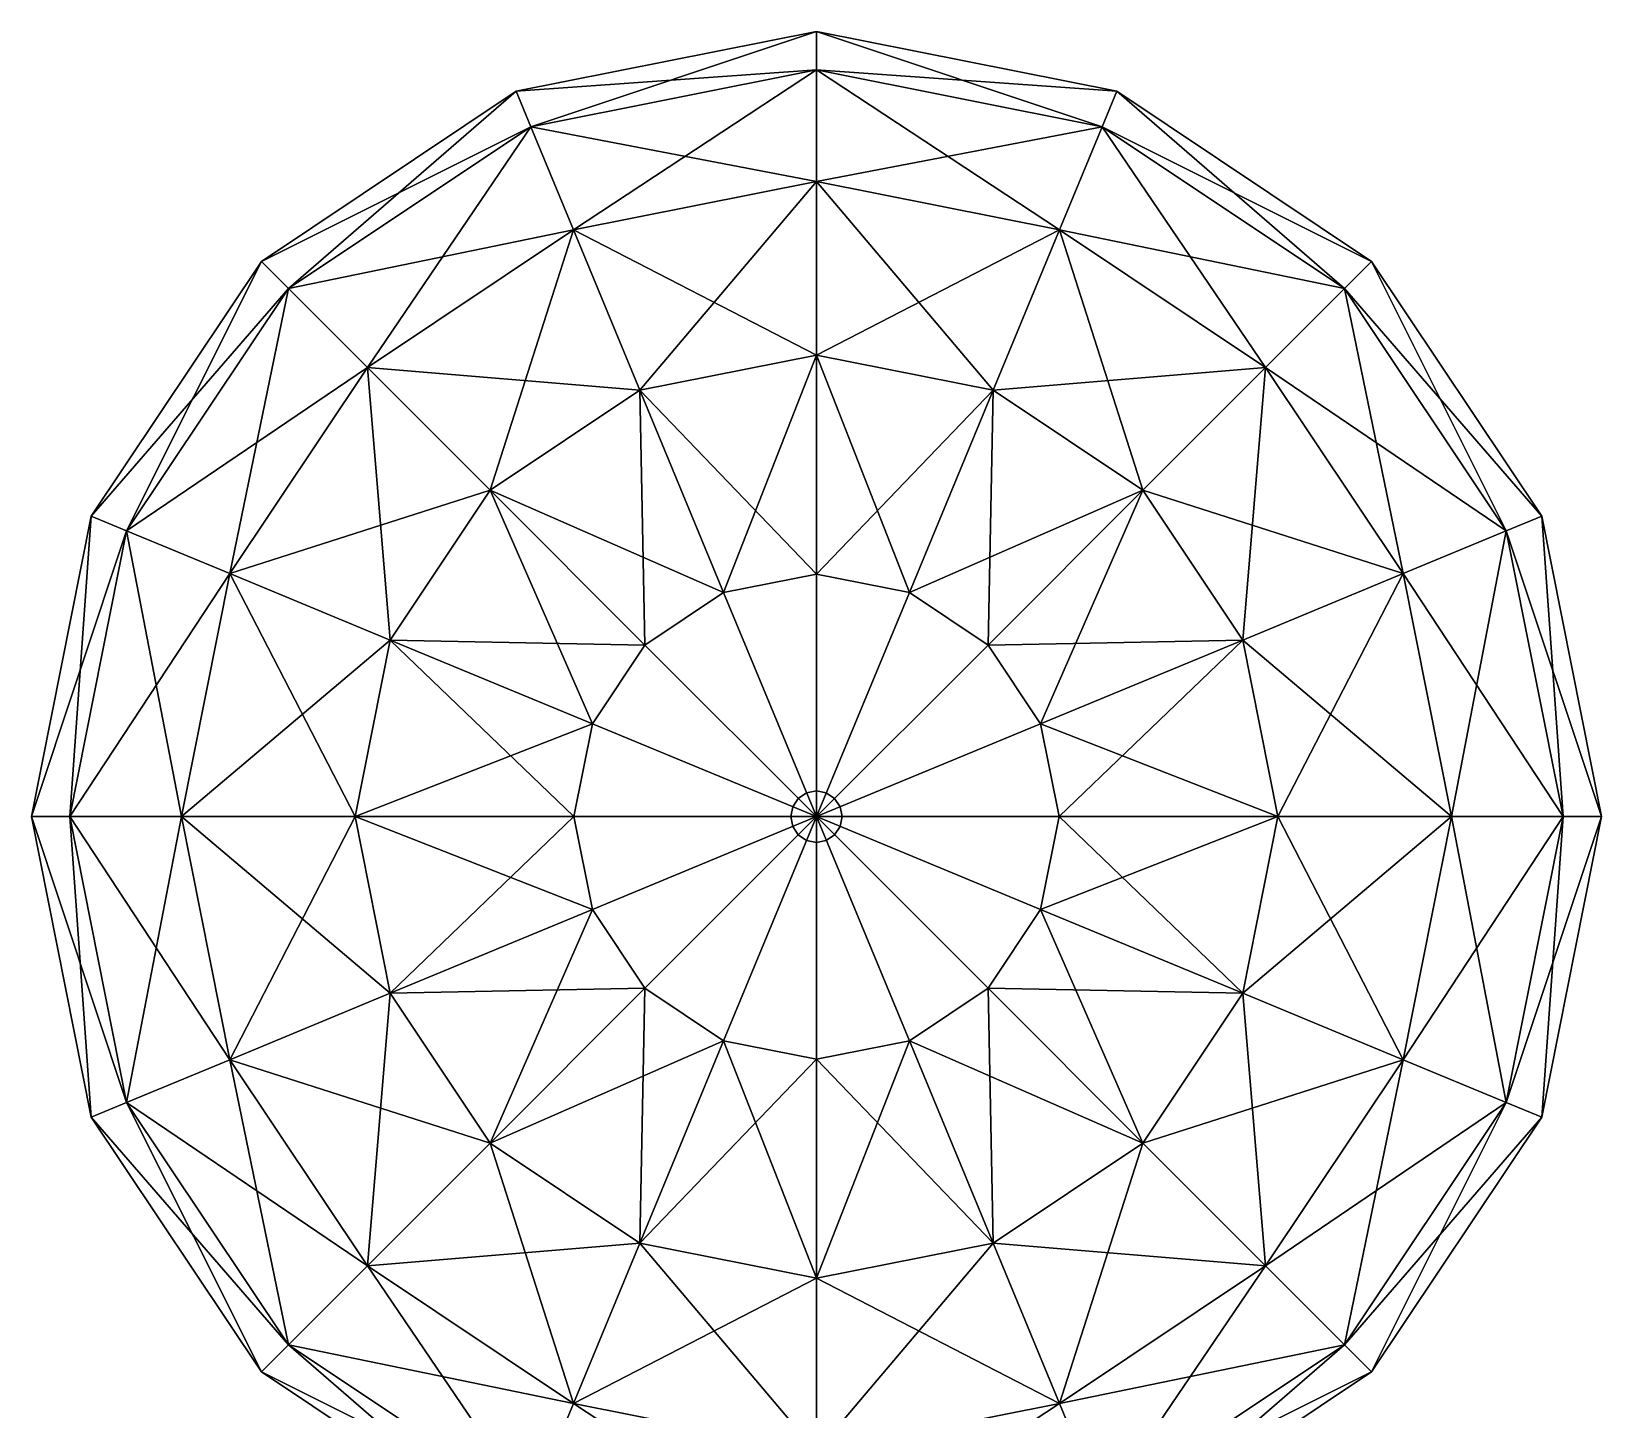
# Model space of a CAD drawing. Header units: metres. Extents: x -32.6 to 43.8, y -33.1 to 27.7.
# Drawn here: x -25.83 to -14.83, y 0.76 to 10.42 of the extents above; entities that cross this region are included whole.
import ezdxf

# ---------------------------------------------------------------- set-up
doc = ezdxf.new("R2010")
doc.units = ezdxf.units.M
doc.layers.add('KMENY', color=2, linetype='CONTINUOUS')
doc.layers.add('STROMY_ZAMERENE', color=4, linetype='CONTINUOUS')

msp = doc.modelspace()

# ---------------------------------------------------------------- linework, layer by layer
at = {"layer": 'KMENY'}
for points in [[(-20.4014, 5.0825), (-20.4598, 5.0435), (-20.4598, 5.0435, 3.79)], [(-20.4014, 5.0825), (-20.4598, 5.0435, 3.79), (-20.4014, 5.0825, 3.79)], [(-20.3325, 5.0962), (-20.4014, 5.0825), (-20.4014, 5.0825, 3.79)], [(-20.3325, 5.0962), (-20.4014, 5.0825, 3.79), (-20.3325, 5.0962, 3.79)], [(-20.2637, 5.0825), (-20.3325, 5.0962), (-20.3325, 5.0962, 3.79)], [(-20.2637, 5.0825), (-20.3325, 5.0962, 3.79), (-20.2637, 5.0825, 3.79)], [(-20.2053, 5.0435), (-20.2637, 5.0825), (-20.2637, 5.0825, 3.79)], [(-20.2053, 5.0435), (-20.2637, 5.0825, 3.79), (-20.2053, 5.0435, 3.79)], [(-20.4988, 4.9851), (-20.5125, 4.9162), (-20.5125, 4.9162, 3.79)], [(-20.4988, 4.9851), (-20.5125, 4.9162, 3.79), (-20.4988, 4.9851, 3.79)], [(-20.4598, 5.0435), (-20.4988, 4.9851), (-20.4988, 4.9851, 3.79)], [(-20.4598, 5.0435), (-20.4988, 4.9851, 3.79), (-20.4598, 5.0435, 3.79)], [(-20.1662, 4.9851), (-20.2053, 5.0435), (-20.2053, 5.0435, 3.79)], [(-20.1662, 4.9851), (-20.2053, 5.0435, 3.79), (-20.1662, 4.9851, 3.79)], [(-20.1525, 4.9162), (-20.1662, 4.9851), (-20.1662, 4.9851, 3.79)], [(-20.1525, 4.9162), (-20.1662, 4.9851, 3.79), (-20.1525, 4.9162, 3.79)], [(-20.5125, 4.9162), (-20.4988, 4.8473), (-20.4988, 4.8473, 3.79)], [(-20.5125, 4.9162), (-20.4988, 4.8473, 3.79), (-20.5125, 4.9162, 3.79)], [(-20.4988, 4.8473), (-20.4598, 4.7889), (-20.4598, 4.7889, 3.79)], [(-20.4988, 4.8473), (-20.4598, 4.7889, 3.79), (-20.4988, 4.8473, 3.79)], [(-20.2053, 4.7889), (-20.1662, 4.8473), (-20.1662, 4.8473, 3.79)], [(-20.2053, 4.7889), (-20.1662, 4.8473, 3.79), (-20.2053, 4.7889, 3.79)], [(-20.1662, 4.8473), (-20.1525, 4.9162), (-20.1525, 4.9162, 3.79)], [(-20.1662, 4.8473), (-20.1525, 4.9162, 3.79), (-20.1662, 4.8473, 3.79)], [(-20.4598, 4.7889), (-20.4014, 4.7499), (-20.4014, 4.7499, 3.79)], [(-20.4598, 4.7889), (-20.4014, 4.7499, 3.79), (-20.4598, 4.7889, 3.79)], [(-20.4014, 4.7499), (-20.3325, 4.7362), (-20.3325, 4.7362, 3.79)], [(-20.4014, 4.7499), (-20.3325, 4.7362, 3.79), (-20.4014, 4.7499, 3.79)], [(-20.3325, 4.7362), (-20.2637, 4.7499), (-20.2637, 4.7499, 3.79)], [(-20.3325, 4.7362), (-20.2637, 4.7499, 3.79), (-20.3325, 4.7362, 3.79)], [(-20.2637, 4.7499), (-20.2053, 4.7889), (-20.2053, 4.7889, 3.79)], [(-20.2637, 4.7499), (-20.2053, 4.7889, 3.79), (-20.2637, 4.7499, 3.79)]]:
    msp.add_3dface(points, dxfattribs=at)
at = {"layer": 'STROMY_ZAMERENE'}
for points in [[(-20.3325, 10.147, 8.7896), (-22.4373, 9.9975, 7.09), (-20.3325, 10.4162, 7.09)], [(-20.3325, 10.4162, 7.09), (-22.4373, 9.9975, 7.09), (-22.3343, 9.7488, 5.3904)], [(-20.3325, 10.4162, 7.09), (-22.3343, 9.7488, 5.3904), (-20.3325, 10.147, 5.3904)], [(-18.3308, 9.7488, 8.7896), (-20.3325, 10.147, 8.7896), (-20.3325, 10.4162, 7.09)], [(-18.3308, 9.7488, 8.7896), (-20.3325, 10.4162, 7.09), (-18.2278, 9.9975, 7.09)], [(-18.2278, 9.9975, 7.09), (-20.3325, 10.4162, 7.09), (-20.3325, 10.147, 5.3904)], [(-20.3325, 10.147, 8.7896), (-22.3343, 9.7488, 8.7896), (-22.4373, 9.9975, 7.09)], [(-20.3325, 9.3658, 10.3228), (-22.3343, 9.7488, 8.7896), (-20.3325, 10.147, 8.7896)], [(-20.3325, 10.147, 5.3904), (-22.3343, 9.7488, 5.3904), (-22.0353, 9.0271, 3.8572)], [(-20.3325, 10.147, 5.3904), (-22.0353, 9.0271, 3.8572), (-20.3325, 9.3658, 3.8572)], [(-18.6298, 9.0271, 10.3228), (-20.3325, 9.3658, 10.3228), (-20.3325, 10.147, 8.7896)], [(-18.6298, 9.0271, 10.3228), (-20.3325, 10.147, 8.7896), (-18.3308, 9.7488, 8.7896)], [(-18.2278, 9.9975, 7.09), (-20.3325, 10.147, 5.3904), (-18.3308, 9.7488, 5.3904)], [(-18.3308, 9.7488, 5.3904), (-20.3325, 10.147, 5.3904), (-20.3325, 9.3658, 3.8572)], [(-22.3343, 9.7488, 8.7896), (-24.2216, 8.8053, 7.09), (-22.4373, 9.9975, 7.09)], [(-22.4373, 9.9975, 7.09), (-24.2216, 8.8053, 7.09), (-24.0313, 8.6149, 5.3904)], [(-22.4373, 9.9975, 7.09), (-24.0313, 8.6149, 5.3904), (-22.3343, 9.7488, 5.3904)], [(-16.6338, 8.6149, 8.7896), (-18.3308, 9.7488, 8.7896), (-18.2278, 9.9975, 7.09)], [(-16.4435, 8.8053, 7.09), (-18.2278, 9.9975, 7.09), (-18.3308, 9.7488, 5.3904)], [(-16.6338, 8.6149, 8.7896), (-18.2278, 9.9975, 7.09), (-16.4435, 8.8053, 7.09)], [(-22.3343, 9.7488, 8.7896), (-24.0313, 8.6149, 8.7896), (-24.2216, 8.8053, 7.09)], [(-22.0353, 9.0271, 10.3228), (-24.0313, 8.6149, 8.7896), (-22.3343, 9.7488, 8.7896)], [(-22.3343, 9.7488, 5.3904), (-24.0313, 8.6149, 5.3904), (-23.4789, 8.0625, 3.8572)], [(-22.3343, 9.7488, 5.3904), (-23.4789, 8.0625, 3.8572), (-22.0353, 9.0271, 3.8572)], [(-20.3325, 9.3658, 10.3228), (-22.0353, 9.0271, 10.3228), (-22.3343, 9.7488, 8.7896)], [(-18.3308, 9.7488, 5.3904), (-20.3325, 9.3658, 3.8572), (-18.6298, 9.0271, 3.8572)], [(-17.1862, 8.0625, 10.3228), (-18.6298, 9.0271, 10.3228), (-18.3308, 9.7488, 8.7896)], [(-16.6338, 8.6149, 5.3904), (-18.3308, 9.7488, 5.3904), (-18.6298, 9.0271, 3.8572)], [(-17.1862, 8.0625, 10.3228), (-18.3308, 9.7488, 8.7896), (-16.6338, 8.6149, 8.7896)], [(-16.4435, 8.8053, 7.09), (-18.3308, 9.7488, 5.3904), (-16.6338, 8.6149, 5.3904)], [(-20.3325, 8.149, 11.5396), (-22.0353, 9.0271, 10.3228), (-20.3325, 9.3658, 10.3228)], [(-20.3325, 9.3658, 3.8572), (-22.0353, 9.0271, 3.8572), (-21.5697, 7.9029, 2.6404)], [(-20.3325, 9.3658, 3.8572), (-21.5697, 7.9029, 2.6404), (-20.3325, 8.149, 2.6404)], [(-19.0954, 7.9029, 11.5396), (-20.3325, 8.149, 11.5396), (-20.3325, 9.3658, 10.3228)], [(-19.0954, 7.9029, 11.5396), (-20.3325, 9.3658, 10.3228), (-18.6298, 9.0271, 10.3228)], [(-18.6298, 9.0271, 3.8572), (-20.3325, 9.3658, 3.8572), (-20.3325, 8.149, 2.6404)], [(-22.0353, 9.0271, 10.3228), (-23.4789, 8.0625, 10.3228), (-24.0313, 8.6149, 8.7896)], [(-21.5697, 7.9029, 11.5396), (-23.4789, 8.0625, 10.3228), (-22.0353, 9.0271, 10.3228)], [(-22.0353, 9.0271, 3.8572), (-23.4789, 8.0625, 3.8572), (-22.6185, 7.2021, 2.6404)], [(-22.0353, 9.0271, 3.8572), (-22.6185, 7.2021, 2.6404), (-21.5697, 7.9029, 2.6404)], [(-20.3325, 8.149, 11.5396), (-21.5697, 7.9029, 11.5396), (-22.0353, 9.0271, 10.3228)], [(-18.6298, 9.0271, 3.8572), (-20.3325, 8.149, 2.6404), (-19.0954, 7.9029, 2.6404)], [(-18.0466, 7.2021, 11.5396), (-19.0954, 7.9029, 11.5396), (-18.6298, 9.0271, 10.3228)], [(-17.1862, 8.0625, 3.8572), (-18.6298, 9.0271, 3.8572), (-19.0954, 7.9029, 2.6404)], [(-18.0466, 7.2021, 11.5396), (-18.6298, 9.0271, 10.3228), (-17.1862, 8.0625, 10.3228)], [(-16.6338, 8.6149, 5.3904), (-18.6298, 9.0271, 3.8572), (-17.1862, 8.0625, 3.8572)], [(-24.0313, 8.6149, 8.7896), (-25.4139, 7.0209, 7.09), (-24.2216, 8.8053, 7.09)], [(-24.2216, 8.8053, 7.09), (-25.4139, 7.0209, 7.09), (-25.1652, 6.9179, 5.3904)], [(-24.2216, 8.8053, 7.09), (-25.1652, 6.9179, 5.3904), (-24.0313, 8.6149, 5.3904)], [(-15.4999, 6.9179, 8.7896), (-16.6338, 8.6149, 8.7896), (-16.4435, 8.8053, 7.09)], [(-15.2512, 7.0209, 7.09), (-16.4435, 8.8053, 7.09), (-16.6338, 8.6149, 5.3904)], [(-15.4999, 6.9179, 8.7896), (-16.4435, 8.8053, 7.09), (-15.2512, 7.0209, 7.09)], [(-24.0313, 8.6149, 8.7896), (-25.1652, 6.9179, 8.7896), (-25.4139, 7.0209, 7.09)], [(-23.4789, 8.0625, 10.3228), (-25.1652, 6.9179, 8.7896), (-24.0313, 8.6149, 8.7896)], [(-24.0313, 8.6149, 5.3904), (-25.1652, 6.9179, 5.3904), (-24.4434, 6.619, 3.8572)], [(-24.0313, 8.6149, 5.3904), (-24.4434, 6.619, 3.8572), (-23.4789, 8.0625, 3.8572)], [(-16.2217, 6.619, 10.3228), (-17.1862, 8.0625, 10.3228), (-16.6338, 8.6149, 8.7896)], [(-15.4999, 6.9179, 5.3904), (-16.6338, 8.6149, 5.3904), (-17.1862, 8.0625, 3.8572)], [(-16.2217, 6.619, 10.3228), (-16.6338, 8.6149, 8.7896), (-15.4999, 6.9179, 8.7896)], [(-15.2512, 7.0209, 7.09), (-16.6338, 8.6149, 5.3904), (-15.4999, 6.9179, 5.3904)], [(-20.3325, 6.6158, 12.3208), (-21.5697, 7.9029, 11.5396), (-20.3325, 8.149, 11.5396)], [(-20.3325, 8.149, 2.6404), (-21.5697, 7.9029, 2.6404), (-20.9829, 6.4864, 1.8592)], [(-20.3325, 8.149, 2.6404), (-20.9829, 6.4864, 1.8592), (-20.3325, 6.6158, 1.8592)], [(-19.6821, 6.4864, 12.3208), (-20.3325, 6.6158, 12.3208), (-20.3325, 8.149, 11.5396)], [(-19.6821, 6.4864, 12.3208), (-20.3325, 8.149, 11.5396), (-19.0954, 7.9029, 11.5396)], [(-19.0954, 7.9029, 2.6404), (-20.3325, 8.149, 2.6404), (-20.3325, 6.6158, 1.8592)], [(-23.4789, 8.0625, 10.3228), (-24.4434, 6.619, 10.3228), (-25.1652, 6.9179, 8.7896)], [(-22.6185, 7.2021, 11.5396), (-24.4434, 6.619, 10.3228), (-23.4789, 8.0625, 10.3228)], [(-23.4789, 8.0625, 3.8572), (-24.4434, 6.619, 3.8572), (-23.3193, 6.1533, 2.6404)], [(-21.5697, 7.9029, 11.5396), (-22.6185, 7.2021, 11.5396), (-23.4789, 8.0625, 10.3228)], [(-23.4789, 8.0625, 3.8572), (-23.3193, 6.1533, 2.6404), (-22.6185, 7.2021, 2.6404)], [(-17.1862, 8.0625, 3.8572), (-19.0954, 7.9029, 2.6404), (-18.0466, 7.2021, 2.6404)], [(-17.3458, 6.1533, 11.5396), (-18.0466, 7.2021, 11.5396), (-17.1862, 8.0625, 10.3228)], [(-16.2217, 6.619, 3.8572), (-17.1862, 8.0625, 3.8572), (-18.0466, 7.2021, 2.6404)], [(-17.3458, 6.1533, 11.5396), (-17.1862, 8.0625, 10.3228), (-16.2217, 6.619, 10.3228)], [(-15.4999, 6.9179, 5.3904), (-17.1862, 8.0625, 3.8572), (-16.2217, 6.619, 3.8572)], [(-20.9829, 6.4864, 12.3208), (-22.6185, 7.2021, 11.5396), (-21.5697, 7.9029, 11.5396)], [(-21.5697, 7.9029, 2.6404), (-22.6185, 7.2021, 2.6404), (-21.5343, 6.118, 1.8592)], [(-20.3325, 6.6158, 12.3208), (-20.9829, 6.4864, 12.3208), (-21.5697, 7.9029, 11.5396)], [(-21.5697, 7.9029, 2.6404), (-21.5343, 6.118, 1.8592), (-20.9829, 6.4864, 1.8592)], [(-19.0954, 7.9029, 2.6404), (-20.3325, 6.6158, 1.8592), (-19.6821, 6.4864, 1.8592)], [(-19.1307, 6.118, 12.3208), (-19.6821, 6.4864, 12.3208), (-19.0954, 7.9029, 11.5396)], [(-18.0466, 7.2021, 2.6404), (-19.0954, 7.9029, 2.6404), (-19.6821, 6.4864, 1.8592)], [(-19.1307, 6.118, 12.3208), (-19.0954, 7.9029, 11.5396), (-18.0466, 7.2021, 11.5396)], [(-22.6185, 7.2021, 11.5396), (-23.3193, 6.1533, 11.5396), (-24.4434, 6.619, 10.3228)], [(-21.5343, 6.118, 12.3208), (-23.3193, 6.1533, 11.5396), (-22.6185, 7.2021, 11.5396)], [(-22.6185, 7.2021, 2.6404), (-23.3193, 6.1533, 2.6404), (-21.9028, 5.5666, 1.8592)], [(-20.9829, 6.4864, 12.3208), (-21.5343, 6.118, 12.3208), (-22.6185, 7.2021, 11.5396)], [(-22.6185, 7.2021, 2.6404), (-21.9028, 5.5666, 1.8592), (-21.5343, 6.118, 1.8592)], [(-18.0466, 7.2021, 2.6404), (-19.6821, 6.4864, 1.8592), (-19.1307, 6.118, 1.8592)], [(-18.7623, 5.5666, 12.3208), (-19.1307, 6.118, 12.3208), (-18.0466, 7.2021, 11.5396)], [(-17.3458, 6.1533, 2.6404), (-18.0466, 7.2021, 2.6404), (-19.1307, 6.118, 1.8592)], [(-18.7623, 5.5666, 12.3208), (-18.0466, 7.2021, 11.5396), (-17.3458, 6.1533, 11.5396)], [(-16.2217, 6.619, 3.8572), (-18.0466, 7.2021, 2.6404), (-17.3458, 6.1533, 2.6404)], [(-25.1652, 6.9179, 8.7896), (-25.8325, 4.9162, 7.09), (-25.4139, 7.0209, 7.09)], [(-25.4139, 7.0209, 7.09), (-25.8325, 4.9162, 7.09), (-25.5634, 4.9162, 5.3904)], [(-25.4139, 7.0209, 7.09), (-25.5634, 4.9162, 5.3904), (-25.1652, 6.9179, 5.3904)], [(-15.1017, 4.9162, 8.7896), (-15.4999, 6.9179, 8.7896), (-15.2512, 7.0209, 7.09)], [(-14.8325, 4.9162, 7.09), (-15.2512, 7.0209, 7.09), (-15.4999, 6.9179, 5.3904)], [(-15.1017, 4.9162, 8.7896), (-15.2512, 7.0209, 7.09), (-14.8325, 4.9162, 7.09)], [(-25.1652, 6.9179, 8.7896), (-25.5634, 4.9162, 8.7896), (-25.8325, 4.9162, 7.09)], [(-24.4434, 6.619, 10.3228), (-25.5634, 4.9162, 8.7896), (-25.1652, 6.9179, 8.7896)], [(-25.1652, 6.9179, 5.3904), (-25.5634, 4.9162, 5.3904), (-24.7821, 4.9162, 3.8572)], [(-25.1652, 6.9179, 5.3904), (-24.7821, 4.9162, 3.8572), (-24.4434, 6.619, 3.8572)], [(-15.883, 4.9162, 10.3228), (-16.2217, 6.619, 10.3228), (-15.4999, 6.9179, 8.7896)], [(-15.1017, 4.9162, 5.3904), (-15.4999, 6.9179, 5.3904), (-16.2217, 6.619, 3.8572)], [(-15.883, 4.9162, 10.3228), (-15.4999, 6.9179, 8.7896), (-15.1017, 4.9162, 8.7896)], [(-14.8325, 4.9162, 7.09), (-15.4999, 6.9179, 5.3904), (-15.1017, 4.9162, 5.3904)], [(-24.4434, 6.619, 10.3228), (-24.7821, 4.9162, 10.3228), (-25.5634, 4.9162, 8.7896)], [(-23.3193, 6.1533, 11.5396), (-24.7821, 4.9162, 10.3228), (-24.4434, 6.619, 10.3228)], [(-24.4434, 6.619, 3.8572), (-24.7821, 4.9162, 3.8572), (-23.5654, 4.9162, 2.6404)], [(-24.4434, 6.619, 3.8572), (-23.5654, 4.9162, 2.6404), (-23.3193, 6.1533, 2.6404)], [(-20.3325, 4.9162, 12.59), (-20.9829, 6.4864, 12.3208), (-20.3325, 6.6158, 12.3208)], [(-20.3325, 6.6158, 1.8592), (-20.9829, 6.4864, 1.8592), (-20.3325, 4.9162, 1.59)], [(-20.3325, 4.9162, 12.59), (-20.3325, 6.6158, 12.3208), (-19.6821, 6.4864, 12.3208)], [(-19.6821, 6.4864, 1.8592), (-20.3325, 6.6158, 1.8592), (-20.3325, 4.9162, 1.59)], [(-17.0997, 4.9162, 11.5396), (-17.3458, 6.1533, 11.5396), (-16.2217, 6.619, 10.3228)], [(-15.883, 4.9162, 3.8572), (-16.2217, 6.619, 3.8572), (-17.3458, 6.1533, 2.6404)], [(-17.0997, 4.9162, 11.5396), (-16.2217, 6.619, 10.3228), (-15.883, 4.9162, 10.3228)], [(-15.1017, 4.9162, 5.3904), (-16.2217, 6.619, 3.8572), (-15.883, 4.9162, 3.8572)], [(-20.3325, 4.9162, 12.59), (-21.5343, 6.118, 12.3208), (-20.9829, 6.4864, 12.3208)], [(-20.9829, 6.4864, 1.8592), (-21.5343, 6.118, 1.8592), (-20.3325, 4.9162, 1.59)], [(-20.3325, 4.9162, 12.59), (-19.6821, 6.4864, 12.3208), (-19.1307, 6.118, 12.3208)], [(-19.1307, 6.118, 1.8592), (-19.6821, 6.4864, 1.8592), (-20.3325, 4.9162, 1.59)], [(-23.3193, 6.1533, 11.5396), (-23.5654, 4.9162, 11.5396), (-24.7821, 4.9162, 10.3228)], [(-21.9028, 5.5666, 12.3208), (-23.5654, 4.9162, 11.5396), (-23.3193, 6.1533, 11.5396)], [(-23.3193, 6.1533, 2.6404), (-23.5654, 4.9162, 2.6404), (-22.0321, 4.9162, 1.8592)], [(-21.5343, 6.118, 12.3208), (-21.9028, 5.5666, 12.3208), (-23.3193, 6.1533, 11.5396)], [(-23.3193, 6.1533, 2.6404), (-22.0321, 4.9162, 1.8592), (-21.9028, 5.5666, 1.8592)], [(-20.3325, 4.9162, 12.59), (-21.9028, 5.5666, 12.3208), (-21.5343, 6.118, 12.3208)], [(-21.5343, 6.118, 1.8592), (-21.9028, 5.5666, 1.8592), (-20.3325, 4.9162, 1.59)], [(-20.3325, 4.9162, 12.59), (-19.1307, 6.118, 12.3208), (-18.7623, 5.5666, 12.3208)], [(-18.7623, 5.5666, 1.8592), (-19.1307, 6.118, 1.8592), (-20.3325, 4.9162, 1.59)], [(-17.3458, 6.1533, 2.6404), (-19.1307, 6.118, 1.8592), (-18.7623, 5.5666, 1.8592)], [(-18.633, 4.9162, 12.3208), (-18.7623, 5.5666, 12.3208), (-17.3458, 6.1533, 11.5396)], [(-17.0997, 4.9162, 2.6404), (-17.3458, 6.1533, 2.6404), (-18.7623, 5.5666, 1.8592)], [(-18.633, 4.9162, 12.3208), (-17.3458, 6.1533, 11.5396), (-17.0997, 4.9162, 11.5396)], [(-15.883, 4.9162, 3.8572), (-17.3458, 6.1533, 2.6404), (-17.0997, 4.9162, 2.6404)], [(-21.9028, 5.5666, 12.3208), (-22.0321, 4.9162, 12.3208), (-23.5654, 4.9162, 11.5396)], [(-20.3325, 4.9162, 12.59), (-22.0321, 4.9162, 12.3208), (-21.9028, 5.5666, 12.3208)], [(-21.9028, 5.5666, 1.8592), (-22.0321, 4.9162, 1.8592), (-20.3325, 4.9162, 1.59)], [(-20.3325, 4.9162, 12.59), (-18.7623, 5.5666, 12.3208), (-18.633, 4.9162, 12.3208)], [(-18.633, 4.9162, 1.8592), (-18.7623, 5.5666, 1.8592), (-20.3325, 4.9162, 1.59)], [(-17.0997, 4.9162, 2.6404), (-18.7623, 5.5666, 1.8592), (-18.633, 4.9162, 1.8592)], [(-25.5634, 4.9162, 8.7896), (-25.4139, 2.8114, 7.09), (-25.8325, 4.9162, 7.09)], [(-25.8325, 4.9162, 7.09), (-25.4139, 2.8114, 7.09), (-25.1652, 2.9144, 5.3904)], [(-25.8325, 4.9162, 7.09), (-25.1652, 2.9144, 5.3904), (-25.5634, 4.9162, 5.3904)], [(-24.7821, 4.9162, 10.3228), (-25.1652, 2.9144, 8.7896), (-25.5634, 4.9162, 8.7896)], [(-25.5634, 4.9162, 8.7896), (-25.1652, 2.9144, 8.7896), (-25.4139, 2.8114, 7.09)], [(-25.5634, 4.9162, 5.3904), (-25.1652, 2.9144, 5.3904), (-24.4434, 3.2134, 3.8572)], [(-25.5634, 4.9162, 5.3904), (-24.4434, 3.2134, 3.8572), (-24.7821, 4.9162, 3.8572)], [(-24.7821, 4.9162, 10.3228), (-24.4434, 3.2134, 10.3228), (-25.1652, 2.9144, 8.7896)], [(-23.5654, 4.9162, 11.5396), (-24.4434, 3.2134, 10.3228), (-24.7821, 4.9162, 10.3228)], [(-24.7821, 4.9162, 3.8572), (-24.4434, 3.2134, 3.8572), (-23.3193, 3.679, 2.6404)], [(-24.7821, 4.9162, 3.8572), (-23.3193, 3.679, 2.6404), (-23.5654, 4.9162, 2.6404)], [(-23.5654, 4.9162, 11.5396), (-23.3193, 3.679, 11.5396), (-24.4434, 3.2134, 10.3228)], [(-22.0321, 4.9162, 12.3208), (-23.3193, 3.679, 11.5396), (-23.5654, 4.9162, 11.5396)], [(-23.5654, 4.9162, 2.6404), (-23.3193, 3.679, 2.6404), (-21.9028, 4.2658, 1.8592)], [(-23.5654, 4.9162, 2.6404), (-21.9028, 4.2658, 1.8592), (-22.0321, 4.9162, 1.8592)], [(-22.0321, 4.9162, 12.3208), (-21.9028, 4.2658, 12.3208), (-23.3193, 3.679, 11.5396)], [(-20.3325, 4.9162, 12.59), (-21.9028, 4.2658, 12.3208), (-22.0321, 4.9162, 12.3208)], [(-22.0321, 4.9162, 1.8592), (-21.9028, 4.2658, 1.8592), (-20.3325, 4.9162, 1.59)], [(-20.3325, 4.9162, 12.59), (-21.5343, 3.7144, 12.3208), (-21.9028, 4.2658, 12.3208)], [(-21.9028, 4.2658, 1.8592), (-21.5343, 3.7144, 1.8592), (-20.3325, 4.9162, 1.59)], [(-20.3325, 4.9162, 12.59), (-20.9829, 3.346, 12.3208), (-21.5343, 3.7144, 12.3208)], [(-21.5343, 3.7144, 1.8592), (-20.9829, 3.346, 1.8592), (-20.3325, 4.9162, 1.59)], [(-20.3325, 4.9162, 12.59), (-20.3325, 3.2166, 12.3208), (-20.9829, 3.346, 12.3208)], [(-20.9829, 3.346, 1.8592), (-20.3325, 3.2166, 1.8592), (-20.3325, 4.9162, 1.59)], [(-20.3325, 4.9162, 12.59), (-19.6821, 3.346, 12.3208), (-20.3325, 3.2166, 12.3208)], [(-20.3325, 4.9162, 12.59), (-19.1307, 3.7144, 12.3208), (-19.6821, 3.346, 12.3208)], [(-20.3325, 4.9162, 12.59), (-18.7623, 4.2658, 12.3208), (-19.1307, 3.7144, 12.3208)], [(-20.3325, 4.9162, 12.59), (-18.633, 4.9162, 12.3208), (-18.7623, 4.2658, 12.3208)], [(-20.3325, 3.2166, 1.8592), (-19.6821, 3.346, 1.8592), (-20.3325, 4.9162, 1.59)], [(-19.6821, 3.346, 1.8592), (-19.1307, 3.7144, 1.8592), (-20.3325, 4.9162, 1.59)], [(-19.1307, 3.7144, 1.8592), (-18.7623, 4.2658, 1.8592), (-20.3325, 4.9162, 1.59)], [(-18.7623, 4.2658, 1.8592), (-18.633, 4.9162, 1.8592), (-20.3325, 4.9162, 1.59)], [(-18.7623, 4.2658, 12.3208), (-18.633, 4.9162, 12.3208), (-17.0997, 4.9162, 11.5396)], [(-18.7623, 4.2658, 12.3208), (-17.0997, 4.9162, 11.5396), (-17.3458, 3.679, 11.5396)], [(-17.3458, 3.679, 2.6404), (-18.633, 4.9162, 1.8592), (-18.7623, 4.2658, 1.8592)], [(-17.3458, 3.679, 2.6404), (-17.0997, 4.9162, 2.6404), (-18.633, 4.9162, 1.8592)], [(-17.3458, 3.679, 11.5396), (-17.0997, 4.9162, 11.5396), (-15.883, 4.9162, 10.3228)], [(-17.3458, 3.679, 11.5396), (-15.883, 4.9162, 10.3228), (-16.2217, 3.2134, 10.3228)], [(-16.2217, 3.2134, 3.8572), (-17.0997, 4.9162, 2.6404), (-17.3458, 3.679, 2.6404)], [(-16.2217, 3.2134, 3.8572), (-15.883, 4.9162, 3.8572), (-17.0997, 4.9162, 2.6404)], [(-16.2217, 3.2134, 10.3228), (-15.883, 4.9162, 10.3228), (-15.1017, 4.9162, 8.7896)], [(-16.2217, 3.2134, 10.3228), (-15.1017, 4.9162, 8.7896), (-15.4999, 2.9144, 8.7896)], [(-15.4999, 2.9144, 5.3904), (-15.883, 4.9162, 3.8572), (-16.2217, 3.2134, 3.8572)], [(-15.4999, 2.9144, 5.3904), (-15.1017, 4.9162, 5.3904), (-15.883, 4.9162, 3.8572)], [(-15.4999, 2.9144, 8.7896), (-15.1017, 4.9162, 8.7896), (-14.8325, 4.9162, 7.09)], [(-15.4999, 2.9144, 8.7896), (-14.8325, 4.9162, 7.09), (-15.2512, 2.8114, 7.09)], [(-15.2512, 2.8114, 7.09), (-15.1017, 4.9162, 5.3904), (-15.4999, 2.9144, 5.3904)], [(-15.2512, 2.8114, 7.09), (-14.8325, 4.9162, 7.09), (-15.1017, 4.9162, 5.3904)], [(-21.9028, 4.2658, 12.3208), (-22.6185, 2.6302, 11.5396), (-23.3193, 3.679, 11.5396)], [(-23.3193, 3.679, 2.6404), (-21.5343, 3.7144, 1.8592), (-21.9028, 4.2658, 1.8592)], [(-21.9028, 4.2658, 12.3208), (-21.5343, 3.7144, 12.3208), (-22.6185, 2.6302, 11.5396)], [(-19.1307, 3.7144, 12.3208), (-18.7623, 4.2658, 12.3208), (-17.3458, 3.679, 11.5396)], [(-18.0466, 2.6302, 2.6404), (-18.7623, 4.2658, 1.8592), (-19.1307, 3.7144, 1.8592)], [(-18.0466, 2.6302, 2.6404), (-17.3458, 3.679, 2.6404), (-18.7623, 4.2658, 1.8592)], [(-23.3193, 3.679, 11.5396), (-23.4789, 1.7698, 10.3228), (-24.4434, 3.2134, 10.3228)], [(-24.4434, 3.2134, 3.8572), (-22.6185, 2.6302, 2.6404), (-23.3193, 3.679, 2.6404)], [(-23.3193, 3.679, 11.5396), (-22.6185, 2.6302, 11.5396), (-23.4789, 1.7698, 10.3228)], [(-23.3193, 3.679, 2.6404), (-22.6185, 2.6302, 2.6404), (-21.5343, 3.7144, 1.8592)], [(-21.5343, 3.7144, 12.3208), (-21.5697, 1.9294, 11.5396), (-22.6185, 2.6302, 11.5396)], [(-22.6185, 2.6302, 2.6404), (-20.9829, 3.346, 1.8592), (-21.5343, 3.7144, 1.8592)], [(-21.5343, 3.7144, 12.3208), (-20.9829, 3.346, 12.3208), (-21.5697, 1.9294, 11.5396)], [(-19.6821, 3.346, 12.3208), (-19.1307, 3.7144, 12.3208), (-18.0466, 2.6302, 11.5396)], [(-19.0954, 1.9294, 2.6404), (-19.1307, 3.7144, 1.8592), (-19.6821, 3.346, 1.8592)], [(-19.1307, 3.7144, 12.3208), (-17.3458, 3.679, 11.5396), (-18.0466, 2.6302, 11.5396)], [(-19.0954, 1.9294, 2.6404), (-18.0466, 2.6302, 2.6404), (-19.1307, 3.7144, 1.8592)], [(-18.0466, 2.6302, 11.5396), (-17.3458, 3.679, 11.5396), (-16.2217, 3.2134, 10.3228)], [(-17.1862, 1.7698, 3.8572), (-17.3458, 3.679, 2.6404), (-18.0466, 2.6302, 2.6404)], [(-17.1862, 1.7698, 3.8572), (-16.2217, 3.2134, 3.8572), (-17.3458, 3.679, 2.6404)], [(-22.6185, 2.6302, 2.6404), (-21.5697, 1.9294, 2.6404), (-20.9829, 3.346, 1.8592)], [(-20.9829, 3.346, 12.3208), (-20.3325, 1.6834, 11.5396), (-21.5697, 1.9294, 11.5396)], [(-21.5697, 1.9294, 2.6404), (-20.3325, 3.2166, 1.8592), (-20.9829, 3.346, 1.8592)], [(-20.9829, 3.346, 12.3208), (-20.3325, 3.2166, 12.3208), (-20.3325, 1.6834, 11.5396)], [(-20.3325, 3.2166, 12.3208), (-19.6821, 3.346, 12.3208), (-19.0954, 1.9294, 11.5396)], [(-20.3325, 1.6834, 2.6404), (-19.0954, 1.9294, 2.6404), (-19.6821, 3.346, 1.8592)], [(-20.3325, 1.6834, 2.6404), (-19.6821, 3.346, 1.8592), (-20.3325, 3.2166, 1.8592)], [(-19.6821, 3.346, 12.3208), (-18.0466, 2.6302, 11.5396), (-19.0954, 1.9294, 11.5396)], [(-24.4434, 3.2134, 10.3228), (-24.0313, 1.2174, 8.7896), (-25.1652, 2.9144, 8.7896)], [(-25.1652, 2.9144, 5.3904), (-23.4789, 1.7698, 3.8572), (-24.4434, 3.2134, 3.8572)], [(-24.4434, 3.2134, 10.3228), (-23.4789, 1.7698, 10.3228), (-24.0313, 1.2174, 8.7896)], [(-24.4434, 3.2134, 3.8572), (-23.4789, 1.7698, 3.8572), (-22.6185, 2.6302, 2.6404)], [(-21.5697, 1.9294, 2.6404), (-20.3325, 1.6834, 2.6404), (-20.3325, 3.2166, 1.8592)], [(-20.3325, 3.2166, 12.3208), (-19.0954, 1.9294, 11.5396), (-20.3325, 1.6834, 11.5396)], [(-18.0466, 2.6302, 11.5396), (-16.2217, 3.2134, 10.3228), (-17.1862, 1.7698, 10.3228)], [(-17.1862, 1.7698, 10.3228), (-16.2217, 3.2134, 10.3228), (-15.4999, 2.9144, 8.7896)], [(-16.6338, 1.2174, 5.3904), (-16.2217, 3.2134, 3.8572), (-17.1862, 1.7698, 3.8572)], [(-16.6338, 1.2174, 5.3904), (-15.4999, 2.9144, 5.3904), (-16.2217, 3.2134, 3.8572)], [(-25.1652, 2.9144, 8.7896), (-24.2216, 1.0271, 7.09), (-25.4139, 2.8114, 7.09)], [(-25.4139, 2.8114, 7.09), (-24.0313, 1.2174, 5.3904), (-25.1652, 2.9144, 5.3904)], [(-25.1652, 2.9144, 8.7896), (-24.0313, 1.2174, 8.7896), (-24.2216, 1.0271, 7.09)], [(-25.1652, 2.9144, 5.3904), (-24.0313, 1.2174, 5.3904), (-23.4789, 1.7698, 3.8572)], [(-17.1862, 1.7698, 10.3228), (-15.4999, 2.9144, 8.7896), (-16.6338, 1.2174, 8.7896)], [(-16.6338, 1.2174, 8.7896), (-15.4999, 2.9144, 8.7896), (-15.2512, 2.8114, 7.09)], [(-16.4435, 1.0271, 7.09), (-15.4999, 2.9144, 5.3904), (-16.6338, 1.2174, 5.3904)], [(-16.4435, 1.0271, 7.09), (-15.2512, 2.8114, 7.09), (-15.4999, 2.9144, 5.3904)], [(-25.4139, 2.8114, 7.09), (-24.2216, 1.0271, 7.09), (-24.0313, 1.2174, 5.3904)], [(-16.6338, 1.2174, 8.7896), (-15.2512, 2.8114, 7.09), (-16.4435, 1.0271, 7.09)], [(-22.6185, 2.6302, 11.5396), (-22.0353, 0.8053, 10.3228), (-23.4789, 1.7698, 10.3228)], [(-23.4789, 1.7698, 3.8572), (-21.5697, 1.9294, 2.6404), (-22.6185, 2.6302, 2.6404)], [(-22.6185, 2.6302, 11.5396), (-21.5697, 1.9294, 11.5396), (-22.0353, 0.8053, 10.3228)], [(-19.0954, 1.9294, 11.5396), (-18.0466, 2.6302, 11.5396), (-17.1862, 1.7698, 10.3228)], [(-18.6298, 0.8053, 3.8572), (-18.0466, 2.6302, 2.6404), (-19.0954, 1.9294, 2.6404)], [(-18.6298, 0.8053, 3.8572), (-17.1862, 1.7698, 3.8572), (-18.0466, 2.6302, 2.6404)], [(-23.4789, 1.7698, 3.8572), (-22.0353, 0.8053, 3.8572), (-21.5697, 1.9294, 2.6404)], [(-21.5697, 1.9294, 11.5396), (-20.3325, 0.4666, 10.3228), (-22.0353, 0.8053, 10.3228)], [(-22.0353, 0.8053, 3.8572), (-20.3325, 1.6834, 2.6404), (-21.5697, 1.9294, 2.6404)], [(-21.5697, 1.9294, 11.5396), (-20.3325, 1.6834, 11.5396), (-20.3325, 0.4666, 10.3228)], [(-20.3325, 1.6834, 11.5396), (-19.0954, 1.9294, 11.5396), (-18.6298, 0.8053, 10.3228)], [(-20.3325, 0.4666, 3.8572), (-18.6298, 0.8053, 3.8572), (-19.0954, 1.9294, 2.6404)], [(-20.3325, 0.4666, 3.8572), (-19.0954, 1.9294, 2.6404), (-20.3325, 1.6834, 2.6404)], [(-19.0954, 1.9294, 11.5396), (-17.1862, 1.7698, 10.3228), (-18.6298, 0.8053, 10.3228)], [(-23.4789, 1.7698, 10.3228), (-22.3343, 0.0835, 8.7896), (-24.0313, 1.2174, 8.7896)], [(-24.0313, 1.2174, 5.3904), (-22.0353, 0.8053, 3.8572), (-23.4789, 1.7698, 3.8572)], [(-23.4789, 1.7698, 10.3228), (-22.0353, 0.8053, 10.3228), (-22.3343, 0.0835, 8.7896)], [(-18.6298, 0.8053, 10.3228), (-17.1862, 1.7698, 10.3228), (-16.6338, 1.2174, 8.7896)], [(-18.3308, 0.0835, 5.3904), (-17.1862, 1.7698, 3.8572), (-18.6298, 0.8053, 3.8572)], [(-18.3308, 0.0835, 5.3904), (-16.6338, 1.2174, 5.3904), (-17.1862, 1.7698, 3.8572)], [(-22.0353, 0.8053, 3.8572), (-20.3325, 0.4666, 3.8572), (-20.3325, 1.6834, 2.6404)], [(-20.3325, 1.6834, 11.5396), (-18.6298, 0.8053, 10.3228), (-20.3325, 0.4666, 10.3228)], [(-24.0313, 1.2174, 8.7896), (-22.4373, -0.1652, 7.09), (-24.2216, 1.0271, 7.09)], [(-24.2216, 1.0271, 7.09), (-22.3343, 0.0835, 5.3904), (-24.0313, 1.2174, 5.3904)], [(-24.0313, 1.2174, 8.7896), (-22.3343, 0.0835, 8.7896), (-22.4373, -0.1652, 7.09)], [(-24.0313, 1.2174, 5.3904), (-22.3343, 0.0835, 5.3904), (-22.0353, 0.8053, 3.8572)], [(-18.6298, 0.8053, 10.3228), (-16.6338, 1.2174, 8.7896), (-18.3308, 0.0835, 8.7896)], [(-18.3308, 0.0835, 8.7896), (-16.6338, 1.2174, 8.7896), (-16.4435, 1.0271, 7.09)], [(-18.2278, -0.1652, 7.09), (-16.6338, 1.2174, 5.3904), (-18.3308, 0.0835, 5.3904)], [(-18.2278, -0.1652, 7.09), (-16.4435, 1.0271, 7.09), (-16.6338, 1.2174, 5.3904)], [(-24.2216, 1.0271, 7.09), (-22.4373, -0.1652, 7.09), (-22.3343, 0.0835, 5.3904)], [(-18.3308, 0.0835, 8.7896), (-16.4435, 1.0271, 7.09), (-18.2278, -0.1652, 7.09)], [(-22.0353, 0.8053, 10.3228), (-20.3325, -0.3146, 8.7896), (-22.3343, 0.0835, 8.7896)], [(-22.3343, 0.0835, 5.3904), (-20.3325, 0.4666, 3.8572), (-22.0353, 0.8053, 3.8572)], [(-22.0353, 0.8053, 10.3228), (-20.3325, 0.4666, 10.3228), (-20.3325, -0.3146, 8.7896)], [(-20.3325, 0.4666, 10.3228), (-18.6298, 0.8053, 10.3228), (-18.3308, 0.0835, 8.7896)], [(-20.3325, -0.3146, 5.3904), (-18.3308, 0.0835, 5.3904), (-18.6298, 0.8053, 3.8572)], [(-20.3325, -0.3146, 5.3904), (-18.6298, 0.8053, 3.8572), (-20.3325, 0.4666, 3.8572)]]:
    msp.add_3dface(points, dxfattribs=at)

doc.saveas('drawing.dxf')
